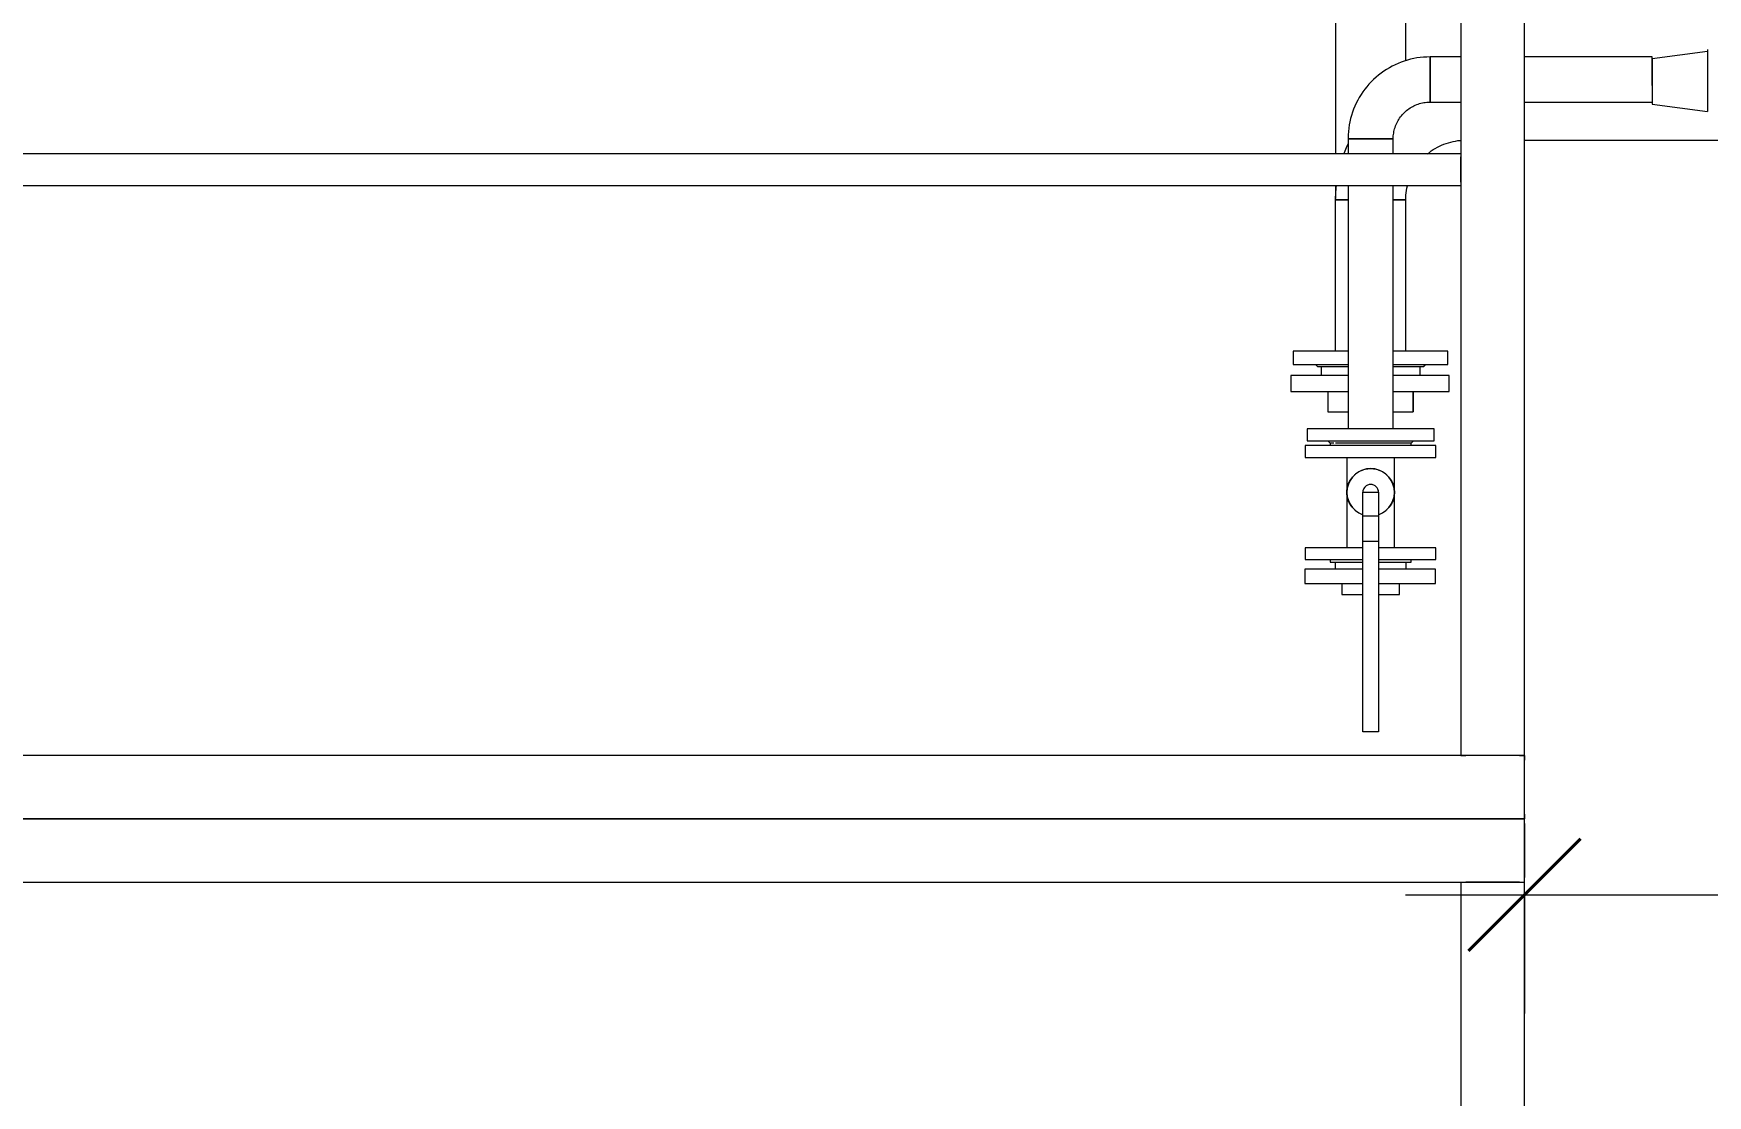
# Model space of a CAD drawing. Header units: millimetres. Extents: x -6115 to 17030, y -699 to 33206.
# Drawn here: x 5458 to 7571, y 2051 to 3392 of the extents above; entities that cross this region are included whole.
import ezdxf

# ---------------------------------------------------------------- set-up
doc = ezdxf.new("R2010")
doc.units = ezdxf.units.MM
for name, color, linetype, lineweight in [('A-____-____-DIMS', 211, 'Continuous', 9), ('A-____-____-DIMS-100', 211, 'Continuous', 9), ('G-XREF-____-OTLN', 8, 'Continuous', 9), ('P-PIPE-____-OTLN', 3, 'Continuous', 9)]:
    doc.layers.add(name, color=color, linetype=linetype, lineweight=lineweight)
doc.styles.add('GOST Common', font='GOST_Common.ttf', dxfattribs={"width": 0.9, "height": 250})
doc.dimstyles.new('ADSK_Основной_2_5_мм', dxfattribs={"dimscale": 304.8, "dimtxt": 0.824897, "dimasz": 0.463911, "dimexe": 0.492126, "dimexo": 0.001615, "dimgap": 0.098425, "dimtad": 1, "dimdec": 0, "dimlfac": 304.8, "dimzin": 0, "dimdsep": 46, "dimtxsty": 'GOST Common', "dimblk1": 'OBLIQUE', "dimblk2": 'OBLIQUE', "dimsah": 1, "dimcen": 0.09, "dimdle": 0.492126, "dimazin": 0, "dimtfac": 1, "dimtdec": 4, "dimtix": 1, "dimtmove": 0, "dimatfit": 3, "dimfxl": 1, "dimtvp": 1, "dimtolj": 1, "dimtzin": 0, "dimlwd": 20, "dimlwe": 20, "dimarcsym": 2})

# ---------------------------------------------------------------- blocks, each defined once
blk = doc.blocks.new('SLM 0100 frame 19_02_26 - ASY SLM 0100 frame_iam-1661710-Генплан для листа')
at = {"layer": 'G-XREF-____-OTLN'}
for p, q in [((-80, 8000), (-2320, 8000)), ((-80, 8000), (-80, 0)), ((-80, 8000), (-74, 8000)), ((-80, 7994), (-80, 8000)), ((-80, 7994), (-80, 7926)), ((-6, 8000), (-74, 8000)), ((-6, 8000), (0, 8000)), ((0, 8000), (0, 0)), ((0, 0), (0, 8000)), ((6, 8000), (0, 8000)), ((6, 8000), (74, 8000)), ((80, 8000), (74, 8000)), ((80, 0), (80, 8000)), ((2320, 8000), (80, 8000)), ((80, 7994), (80, 8000)), ((80, 7994), (80, 7926)), ((-2320, 7920), (-80, 7920)), ((-840, 7920), (-840, 6040)), ((-840, 7920), (-836, 7920)), ((-804, 7920), (-836, 7920)), ((-804, 7920), (-800, 7920)), ((-800, 6040), (-800, 7920)), ((-80, 7920), (-80, 7926)), ((80, 7920), (80, 7926)), ((80, 7920), (2320, 7920))]:
    blk.add_line(p, q, dxfattribs=at)
blk = doc.blocks.new('SLM 0100 frame 19_02_26 - Standard-1660941-Генплан для листа')
blk.add_blockref('SLM 0100 frame 19_02_26 - ASY SLM 0100 frame_iam-1661710-Генплан для листа', (0, 0))
blk = doc.blocks.new('Сводобный фланец BR00 и Бурт под фланец ST10 _ болты - d 20-225 мм-1542080-Генплан для листа')
at = {"layer": 'P-PIPE-____-OTLN', "color": 7, "lineweight": 20}
for p, q in [((-6, 83.3), (-24, 83.3)), ((-24, 83.3), (-24, 10.1)), ((-6, 10.1), (-6, 83.3)), ((3, 45), (-6, 45)), ((-24, 36.5), (-38, 36.5)), ((-38, 36.5), (-38, 10)), ((-38, -10), (-38, -36.5)), ((-24, -10.1), (-24, -81.7)), ((-6, -81.7), (-6, -10.1)), ((-38, -36.5), (-24, -36.5)), ((-6, -45), (3, -45)), ((-24, -81.7), (-6, -81.7))]:
    blk.add_line(p, q, dxfattribs=at)
blk = doc.blocks.new('Сводобный фланец BR00 и Бурт под фланец ST10 _ болты - d 20-225 мм-1494985-Генплан для листа')
at = {"layer": 'P-PIPE-____-OTLN', "color": 52, "lineweight": 20}
for p, q in [((-6, 100.8), (-26, 100.8)), ((-26, 100.8), (-26, 28.4)), ((-6, 28.4), (-6, 100.8)), ((-26, 54), (-52, 54)), ((-52, 54), (-52, 28.4)), ((5, 62.5), (-6, 62.5)), ((-52, -28.8), (-52, -54)), ((-26, -28.8), (-26, -99.2)), ((-6, -99.2), (-6, -28.8)), ((-52, -54), (-26, -54)), ((-6, -62.5), (5, -62.5)), ((-26, -99.2), (-6, -99.2))]:
    blk.add_line(p, q, dxfattribs=at)
blk = doc.blocks.new('Сводобный фланец BR00 и Бурт под фланец ST10 _ болты - d 20-225 мм-V3-Генплан для листа')
at = {"layer": 'P-PIPE-____-OTLN', "color": 52, "lineweight": 20}
for p, q in [((-52, -54), (-26, -54)), ((-6, -62.5), (5, -62.5)), ((-26, -99.2), (-6, -99.2))]:
    blk.add_line(p, q, dxfattribs=at)
blk = doc.blocks.new('Tecofi_BS3242_Кран шаровой фланцевый - Кран шаровый фланцевой BS 3242-1516675-Генплан для листа')
at = {"layer": 'P-PIPE-____-OTLN', "color": 7, "lineweight": 20}
for p, q in [((-44, 82.5), (-59, 82.5)), ((-59, 82.5), (-59, -82.5)), ((-44, -82.5), (-44, 82.5)), ((85, 82.5), (70, 82.5)), ((70, 82.5), (70, 10.1)), ((85, 10.1), (85, 82.5)), ((-59, 51), (-62, 51)), ((-62, 51), (-62, 46.3)), ((-62, 44.2), (-62, 32.1)), ((88, 51), (85, 51)), ((88, 49.3), (88, 51)), ((88, 10), (88, 51)), ((-62, 30.2), (-62, 11.4)), ((0, 30), (-44, 30)), ((70, 30), (0, 30)), ((-62, 9.8), (-62, -9.8)), ((0, -10), (0, 10)), ((0, 10), (30, 10)), ((0, -10), (0, 10)), ((30, 10), (62, 10)), ((30, 10), (30, -10)), ((62, 10), (302.5, 10)), ((62, 10), (62, -10)), ((302.5, 10), (302.5, -10)), ((-62, -11.4), (-62, -30.2)), ((30, -10), (0, -10)), ((62, -10), (30, -10)), ((302.5, -10), (62, -10)), ((70, -10.1), (70, -82.5)), ((85, -82.5), (85, -10.1)), ((88, -51), (88, -10)), ((-62, -32.1), (-62, -44.2)), ((-44, -30), (0, -30)), ((0, -30), (70, -30)), ((-62, -46.3), (-62, -51)), ((-62, -51), (-59, -51)), ((85, -51), (88, -51)), ((88, -51), (88, -49.3)), ((-59, -82.5), (-44, -82.5)), ((70, -82.5), (85, -82.5))]:
    blk.add_line(p, q, dxfattribs=at)
for radius, start, end in [(30, 19.6343, 180), (30, 180, 340.3657), (10, 90, 270), (10, 150, 255), (10, 90, 120)]:
    blk.add_arc((0, 0), radius, start, end, dxfattribs=at)
for points, knots in [([(-19.4, 22.9), (-19, 23.2), (-18.3, 23.8), (-16.8, 24.9), (-14.8, 26.1), (-12.5, 27.3), (-10.3, 28.2), (-9, 28.6), (-8.5, 28.8)], [0.5, 0.5, 0.5, 0.5, 0.53125, 0.5625, 0.625, 0.6875, 0.75, 0.7881015, 0.7881015, 0.7881015, 0.7881015]), ([(-6.9, 29.2), (-6.3, 29.3), (-4, 29.8), (-1.7, 30), (0, 30)], [0.8286491, 0.8286491, 0.8286491, 0.8286491, 0.875, 1, 1, 1, 1]), ([(0, 30), (1.7, 30), (4, 29.8), (6.3, 29.3), (6.9, 29.2)], [0, 0, 0, 0, 0.125, 0.1713509, 0.1713509, 0.1713509, 0.1713509]), ([(8.5, 28.8), (9, 28.6), (10.3, 28.2), (12.5, 27.3), (14.8, 26.1), (16.8, 24.9), (18.3, 23.8), (19, 23.2), (19.4, 22.9)], [0.2118985, 0.2118985, 0.2118985, 0.2118985, 0.25, 0.3125, 0.375, 0.4375, 0.46875, 0.5, 0.5, 0.5, 0.5]), ([(-28.5, 9.5), (-28.4, 9.8), (-28.1, 10.6), (-27.5, 11.9), (-27.1, 12.9), (-26.8, 13.4)], [0.17141912, 0.17141912, 0.17141912, 0.17141912, 0.1875, 0.21875, 0.25, 0.25, 0.25, 0.25]), ([(-25.1, 16.4), (-24.9, 16.8), (-24.3, 17.6), (-23.5, 18.7), (-22.7, 19.7), (-22.2, 20.2), (-22, 20.4)], [0.3173035, 0.3173035, 0.3173035, 0.3173035, 0.34375, 0.375, 0.40625, 0.4209086, 0.4209086, 0.4209086, 0.4209086]), ([(22, 20.4), (22.2, 20.2), (22.7, 19.7), (23.5, 18.7), (24.3, 17.6), (24.9, 16.8), (25.1, 16.4)], [0.5790914, 0.5790914, 0.5790914, 0.5790914, 0.59375, 0.625, 0.65625, 0.6826965, 0.6826965, 0.6826965, 0.6826965]), ([(26.8, 13.4), (27.1, 12.9), (27.5, 11.9), (28, 10.8), (28.2, 10.2), (28.2, 10.1)], [0.75, 0.75, 0.75, 0.75, 0.78125, 0.8125, 0.8166671, 0.8166671, 0.8166671, 0.8166671]), ([(-26.8, -13.4), (-27.1, -12.9), (-27.5, -11.9), (-28.1, -10.6), (-28.4, -9.8), (-28.5, -9.5)], [0.75, 0.75, 0.75, 0.75, 0.78125, 0.8125, 0.82858088, 0.82858088, 0.82858088, 0.82858088]), ([(-22, -20.4), (-22.2, -20.2), (-22.7, -19.7), (-23.5, -18.7), (-24.3, -17.6), (-24.9, -16.8), (-25.1, -16.4)], [0.5790914, 0.5790914, 0.5790914, 0.5790914, 0.59375, 0.625, 0.65625, 0.6826965, 0.6826965, 0.6826965, 0.6826965]), ([(25.1, -16.4), (24.9, -16.8), (24.3, -17.6), (23.5, -18.7), (22.7, -19.7), (22.2, -20.2), (22, -20.4)], [0.3173035, 0.3173035, 0.3173035, 0.3173035, 0.34375, 0.375, 0.40625, 0.4209086, 0.4209086, 0.4209086, 0.4209086]), ([(28.2, -10.1), (28.2, -10.2), (28, -10.8), (27.5, -11.9), (27.1, -12.9), (26.8, -13.4)], [0.1833329, 0.1833329, 0.1833329, 0.1833329, 0.1875, 0.21875, 0.25, 0.25, 0.25, 0.25]), ([(-8.5, -28.8), (-9, -28.6), (-10.3, -28.2), (-12.5, -27.3), (-14.8, -26.1), (-16.8, -24.9), (-18.3, -23.8), (-19, -23.2), (-19.4, -22.9)], [0.2118985, 0.2118985, 0.2118985, 0.2118985, 0.25, 0.3125, 0.375, 0.4375, 0.46875, 0.5, 0.5, 0.5, 0.5]), ([(0, -30), (-1.7, -30), (-4, -29.8), (-6.3, -29.3), (-6.9, -29.2)], [0, 0, 0, 0, 0.125, 0.1713509, 0.1713509, 0.1713509, 0.1713509]), ([(6.9, -29.2), (6.3, -29.3), (4, -29.8), (1.7, -30), (0, -30)], [0.8286491, 0.8286491, 0.8286491, 0.8286491, 0.875, 1, 1, 1, 1]), ([(19.4, -22.9), (19, -23.2), (18.3, -23.8), (16.8, -24.9), (14.8, -26.1), (12.5, -27.3), (10.3, -28.2), (9, -28.6), (8.5, -28.8)], [0.5, 0.5, 0.5, 0.5, 0.53125, 0.5625, 0.625, 0.6875, 0.75, 0.7881015, 0.7881015, 0.7881015, 0.7881015])]:
    blk.add_open_spline(points, degree=3, knots=knots, dxfattribs=at)
for points in [[(-30, 0), (-30, 1.2), (-29.8, 3.6), (-29.4, 5.9), (-29.2, 7)], [(-29.2, -7), (-29.4, -5.9), (-29.8, -3.6), (-30, -1.2), (-30, 0)]]:
    blk.add_open_spline(points, degree=3, dxfattribs=at)
blk = doc.blocks.new('ADSK_СтальСварка_Фланец стальной плоский_ГОСТ 33259-2015 - Фланец РN10-1886412-Генплан для листа')
at = {"layer": 'P-PIPE-____-OTLN', "color": 52, "lineweight": 20}
for p, q in [((-20, -66.5), (-17, -69.5)), ((-17, -97.5), (0, -97.5))]:
    blk.add_line(p, q, dxfattribs=at)
blk = doc.blocks.new('ADSK_СтальСварка_Отвод_ГОСТ17375-2001 - Исполнение 2-V49-Генплан для листа')
at = {"layer": 'P-PIPE-____-OTLN', "color": 52, "lineweight": 20}
for p, q in [((-28.7, 120), (-44.5, 120)), ((44.5, 120), (28.3, 120))]:
    blk.add_line(p, q, dxfattribs=at)
at = {"layer": 'P-PIPE-____-OTLN', "color": 52, "lineweight": 20, "flags": 128}
for points in [[(-44.5, 120), (-44.6, 117), (-44.7, 114), (-45, 111), (-45.5, 108), (-46, 105), (-46.7, 102.1)], [(43.5, 101.8), (43.8, 105.1), (44.3, 111.6), (44.5, 118.2), (44.5, 120)], [(-71.9, 61.8), (-74.3, 59.9), (-76.7, 58.2), (-79.2, 56.5), (-81.8, 54.9), (-84.4, 53.4), (-87.1, 52), (-89.8, 50.8), (-92.6, 49.6), (-95.5, 48.6), (-98.4, 47.7), (-101.3, 46.9), (-104.2, 46.2), (-107.2, 45.6), (-110.2, 45.1), (-113.2, 44.8)], [(28.3, 48.9), (30.8, 54.3), (33.3, 60.4), (33.9, 61.9)]]:
    blk.add_lwpolyline(points, dxfattribs=at)
blk = doc.blocks.new('ADSK_СтальСварка_Фланец стальной плоский_ГОСТ 33259-2015 - Фланец РN10-V50-Генплан для листа')
at = {"layer": 'P-PIPE-____-OTLN', "color": 52, "lineweight": 20}
for p, q in [((0, 97.5), (-17, 97.5)), ((-17, 97.5), (-17, 28.5)), ((0, 28.5), (0, 97.5)), ((-17, 69.5), (-20, 66.5)), ((-20, 28.6), (-20, 66.5)), ((-20, -66.5), (-20, -29)), ((-17, -28.8), (-17, -97.5)), ((0, -97.5), (0, -28.8)), ((-20, -66.5), (-17, -69.5)), ((-17, -97.5), (0, -97.5))]:
    blk.add_line(p, q, dxfattribs=at)
blk = doc.blocks.new('ADSK_СтальСварка_Отвод_ГОСТ17375-2001 - Исполнение 2-V58-Генплан для листа')
at = {"layer": 'P-PIPE-____-OTLN', "color": 7, "lineweight": 20}
for p, q in [((28.5, 75), (-28.5, 75)), ((-75, 28.5), (-75, -28.5))]:
    blk.add_line(p, q, dxfattribs=at)
at = {"layer": 'P-PIPE-____-OTLN', "color": 7, "lineweight": 20, "flags": 128}
for points in [[(-28.5, 75), (-28.5, 73.1), (-28.6, 71.3), (-28.8, 69.4), (-29.1, 67.6), (-29.4, 65.8), (-29.8, 63.9), (-30.3, 62.1), (-30.9, 60.4), (-31.5, 58.6), (-32.2, 56.9), (-32.9, 55.2), (-33.8, 53.5), (-34.6, 51.9), (-35.6, 50.3), (-36.6, 48.7), (-37.7, 47.2), (-38.8, 45.8), (-40, 44.3), (-41.3, 43), (-42.6, 41.6), (-44, 40.4), (-45.4, 39.2), (-46.8, 38), (-48.3, 36.9), (-49.9, 35.9), (-51.5, 34.9), (-53.1, 34), (-54.7, 33.1), (-56.4, 32.4), (-58.2, 31.7), (-59.9, 31), (-61.7, 30.5), (-63.5, 30), (-65.3, 29.5), (-67.1, 29.2), (-68.9, 28.9), (-70.8, 28.7), (-72.6, 28.6), (-74.5, 28.5), (-75, 28.5)], [(-75, -28.5), (-70.9, -28.4), (-66.7, -28.2), (-62.6, -27.8), (-58.5, -27.2), (-54.4, -26.4), (-50.4, -25.5), (-46.4, -24.5), (-42.4, -23.2), (-38.5, -21.9), (-34.7, -20.3), (-30.9, -18.6), (-27.2, -16.8), (-23.6, -14.8), (-20, -12.7), (-16.6, -10.4), (-13.2, -8), (-9.9, -5.5), (-6.8, -2.8), (-3.7, 0), (-0.8, 2.9), (2.1, 5.9), (4.8, 9.1), (7.3, 12.3), (9.8, 15.6), (12.1, 19.1), (14.3, 22.6), (16.3, 26.2), (18.2, 29.9), (19.9, 33.7), (21.5, 37.5), (22.9, 41.4), (24.2, 45.3), (25.3, 49.3), (26.2, 53.3), (27, 57.4), (27.6, 61.5), (28.1, 65.6), (28.4, 69.7), (28.5, 73.9), (28.5, 75)]]:
    blk.add_lwpolyline(points, dxfattribs=at)
blk = doc.blocks.new('ADSK_СтальСварка_Фланец стальной плоский_ГОСТ 33259-2015 - Фланец РN10-1877069-Генплан для листа')
at = {"layer": 'P-PIPE-____-OTLN', "color": 7, "lineweight": 20}
for p, q in [((0, 80), (-15, 80)), ((-15, 80), (-15, -80)), ((0, -80), (0, 80)), ((-15, 54), (-18, 51)), ((-18, 50.4), (-18, 51)), ((-18, 30.1), (-18, 31.8)), ((-18, 9.7), (-18, 11.3)), ((-18, -11.3), (-18, -9.7)), ((-18, -31.8), (-18, -30.1)), ((-18, -45.9), (-18, -44.6)), ((-18, -51), (-18, -50.4)), ((-18, -51), (-15, -54)), ((-15, -80), (0, -80))]:
    blk.add_line(p, q, dxfattribs=at)
blk = doc.blocks.new('DIMBLOCK3-Генплан для листа')
at = {"layer": 'A-____-____-DIMS-100', "lineweight": 20}
for p, q in [((7340, 2304.2), (7340, 4570)), ((10588.1, 2304.2), (10588.1, 3729.9)), ((7190, 2304.2), (10738.1, 2304.2)), ((7340, 2304.2), (7340, 2154.2)), ((10588.1, 2304.2), (10588.1, 2154.2))]:
    blk.add_line(p, q, dxfattribs=at)
at = {"layer": 'A-____-____-DIMS-100', "lineweight": 40}
for p, q in [((7340, 2304.2), (7410.7, 2374.9)), ((10588.1, 2304.2), (10658.8, 2374.9)), ((7340, 2304.2), (7269.3, 2233.5)), ((10588.1, 2304.2), (10517.4, 2233.5))]:
    blk.add_line(p, q, dxfattribs=at)
at = {"layer": 'A-____-____-DIMS-100', "color": 0, "lineweight": 20, "insert": (8638.1, 2661), "char_height": 250, "width": 782.412, "attachment_point": 1, "line_spacing_factor": 1.022761, "style": 'GOST Common'}
blk.add_mtext('3248', dxfattribs=at)
blk = doc.blocks.new('_Oblique')
at = {"color": 0, "linetype": 'ByBlock', "lineweight": -2}
blk.add_line((-0.5, -0.5), (0.5, 0.5), dxfattribs=at)

msp = doc.modelspace()

# ---------------------------------------------------------------- linework, layer by layer
at = {"layer": 'P-PIPE-____-OTLN', "color": 52, "lineweight": 20}
for p, q in [((7101.4996, 3500.9728), (7101.5012, 3239.9012)), ((7190.5005, 3357.388), (7190.4996, 3500.9734)), ((7340, 3257.2832), (9182.6057, 3257.2832)), ((7101.5014, 3200), (7101.5015, 3183.5813)), ((7101.2648, 3181.7832), (7101.2648, 2990.9531)), ((7117.4163, 3181.7832), (7101.2648, 3181.7832)), ((7190.2648, 3181.7832), (7174.4485, 3181.7832)), ((7190.2648, 2990.9531), (7190.2648, 3181.7832)), ((7190.5027, 2990.9531), (7190.5015, 3182.9733))]:
    msp.add_line(p, q, dxfattribs=at)
at = {"layer": 'P-PIPE-____-OTLN', "color": 7, "lineweight": 20}
for p, q in [((7260, 3362.3557), (7220.9375, 3362.3557)), ((7220.9375, 3362.3557), (7220.9375, 3305.3557)), ((7501.2857, 3362.3557), (7340, 3362.3557)), ((7571.2857, 3369.3903), (7501.2857, 3359.8903)), ((7501.2857, 3326.4794), (7501.2857, 3362.3557)), ((7571.2857, 3371.8557), (7571.2857, 3331.3637)), ((7571.2857, 3369.3903), (7571.2857, 3293.3903)), ((7501.2857, 3359.8903), (7501.2857, 3302.8903)), ((7571.2857, 3328.9666), (7571.2857, 3319.2478)), ((7220.9375, 3305.3557), (7260, 3305.3557)), ((7340, 3305.3557), (7501.2857, 3305.3557)), ((7501.2857, 3302.8903), (7571.2857, 3293.3903)), ((7117.4375, 3258.8557), (7117.4375, 3239.9112)), ((7174.4375, 3258.8557), (7117.4375, 3258.8557)), ((7174.4375, 3239.9467), (7174.4375, 3258.8557)), ((7117.4375, 3200), (7117.4375, 2892.451)), ((7174.4375, 2892.451), (7174.4375, 3200))]:
    msp.add_line(p, q, dxfattribs=at)

# ---------------------------------------------------------------- block references
at = {"layer": 'G-XREF-____-OTLN', "rotation": 270.0000000000002}
msp.add_blockref('SLM 0100 frame 19_02_26 - Standard-1660941-Генплан для листа', (-660, 2400), dxfattribs=at)
at = {"layer": 'P-PIPE-____-OTLN', "color": 7, "lineweight": 20}
for name, p, rotation in [('ADSK_СтальСварка_Отвод_ГОСТ17375-2001 - Исполнение 2-V58-Генплан для листа', (7145.9375, 3333.8557), 180), ('ADSK_СтальСварка_Фланец стальной плоский_ГОСТ 33259-2015 - Фланец РN10-1877069-Генплан для листа', (7145.9375, 2892.451), 90), ('Tecofi_BS3242_Кран шаровой фланцевый - Кран шаровый фланцевой BS 3242-1516675-Генплан для листа', (7145.9375, 2812.451), 270), ('Сводобный фланец BR00 и Бурт под фланец ST10 _ болты - d 20-225 мм-1542080-Генплан для листа', (7145.9375, 2721.451), 90)]:
    msp.add_blockref(name, p, dxfattribs=dict(at, rotation=rotation))
at = {"layer": 'P-PIPE-____-OTLN', "color": 52, "lineweight": 20}
for name, p, rotation in [('ADSK_СтальСварка_Отвод_ГОСТ17375-2001 - Исполнение 2-V49-Генплан для листа', (7145.7648, 3301.7832), 180), ('ADSK_СтальСварка_Фланец стальной плоский_ГОСТ 33259-2015 - Фланец РN10-V50-Генплан для листа', (7145.7648, 2990.9531), 90), ('ADSK_СтальСварка_Фланец стальной плоский_ГОСТ 33259-2015 - Фланец РN10-1886412-Генплан для листа', (7146.0027, 2990.9411), 90.00049571045034), ('Сводобный фланец BR00 и Бурт под фланец ST10 _ болты - d 20-225 мм-1494985-Генплан для листа', (7145.7648, 2965.9531), 90), ('Сводобный фланец BR00 и Бурт под фланец ST10 _ болты - d 20-225 мм-V3-Генплан для листа', (7146.0029, 2965.9411), 90)]:
    msp.add_blockref(name, p, dxfattribs=dict(at, rotation=rotation))

# ---------------------------------------------------------------- dimensions: what is measured, and where the dimension line sits
at = {"layer": 'A-____-____-DIMS', "lineweight": 20}
dim = msp.add_linear_dim(base=(10588.1153, 2304.2451), p1=(7340, 4720), p2=(10588.1153, 3879.8999), dimstyle='ADSK_Основной_2_5_мм', override={"dimpost": '<>', "dimfxl": 3354.99941}, dxfattribs=at)
dim.commit()
dim.dimension.update_dxf_attribs({"geometry": 'DIMBLOCK3-Генплан для листа', "text_midpoint": (8964.0576, 2459.2451)})

doc.saveas('drawing.dxf')
